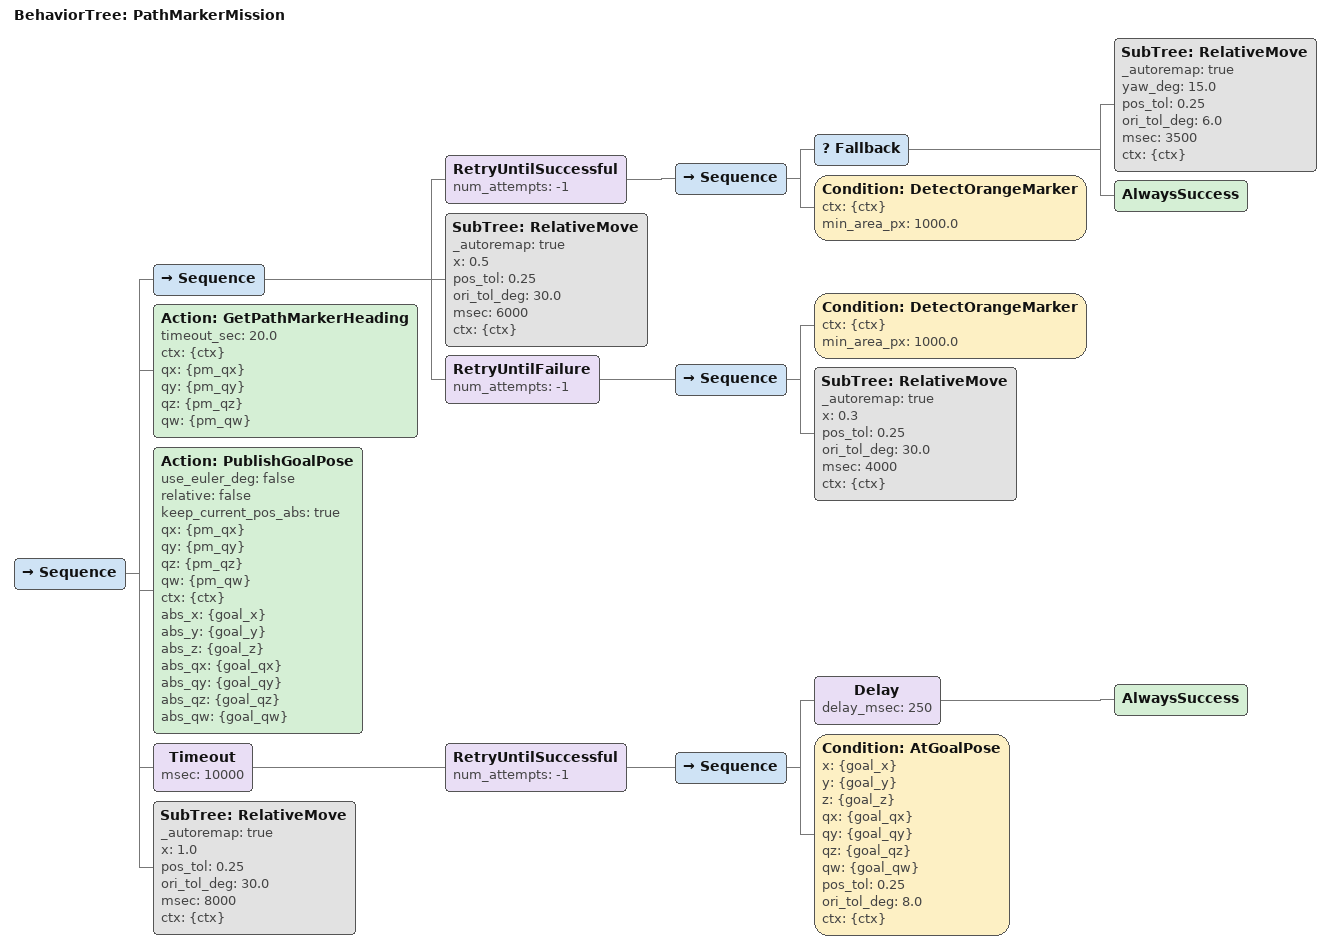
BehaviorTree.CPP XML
<root BTCPP_format="4" main_tree_to_execute="PathMarkerMission">
  <BehaviorTree ID="PathMarkerMission">
    <Sequence>
      <!--STEP 1: Find PathMarker -->
      <Sequence>
        <!-- Rotate until front cam sees the orange marker -->
        <RetryUntilSuccessful num_attempts="-1">
          <Sequence>
            <Fallback>
              <SubTree ID="RelativeMove" _autoremap="true"
                       yaw_deg="15.0"
                       pos_tol="0.25" ori_tol_deg="6.0"
                       msec="3500" ctx="{ctx}"/>
              <AlwaysSuccess/>
            </Fallback>
            <Condition ID="DetectOrangeMarker"
                       ctx="{ctx}" min_area_px="1000.0"/>
          </Sequence>
        </RetryUntilSuccessful>
        <!-- Move forward once -->
        <SubTree ID="RelativeMove" _autoremap="true"
                 x="0.5"
                 pos_tol="0.25" ori_tol_deg="30.0"
                 msec="6000" ctx="{ctx}"/>
        <RetryUntilFailure num_attempts="-1">
          <Sequence>
            <!-- "See Marker?" -->
            <Condition ID="DetectOrangeMarker"
                       ctx="{ctx}" min_area_px="1000.0"/>
            <!-- "Move Forward" -->
            <SubTree ID="RelativeMove" _autoremap="true"
                     x="0.3"
                     pos_tol="0.25" ori_tol_deg="30.0"
                     msec="4000" ctx="{ctx}"/>
          </Sequence>
        </RetryUntilFailure>
      </Sequence>
      <!-- STEP 3: Calculate heading -->
      <!-- Waits for path_marker_heading.py to detect the marker
            from the down cam and publish a quaternion.
            Writes the result to the blackboard as pm_qx/qy/qz/qw. -->
      <Action ID="GetPathMarkerHeading"
              timeout_sec="20.0"
              ctx="{ctx}"
              qx="{pm_qx}" qy="{pm_qy}" qz="{pm_qz}" qw="{pm_qw}"/>
      <!-- STEP 4: Change heading -->
      <!-- Publish the detected quaternion as a goal pose.
            keep_current_pos_abs="true" means only rotate, don't move. -->
      <Action ID="PublishGoalPose"
              use_euler_deg="false"
              relative="false"
              keep_current_pos_abs="true"
              qx="{pm_qx}" qy="{pm_qy}" qz="{pm_qz}" qw="{pm_qw}"
              ctx="{ctx}"
              abs_x="{goal_x}" abs_y="{goal_y}" abs_z="{goal_z}"
              abs_qx="{goal_qx}" abs_qy="{goal_qy}" abs_qz="{goal_qz}" abs_qw="{goal_qw}"/>
      <!-- Wait until the sub actually reaches the new heading -->
      <Timeout msec="10000">
        <RetryUntilSuccessful num_attempts="-1">
          <Sequence>
            <Delay delay_msec="250"><AlwaysSuccess/></Delay>
            <Condition ID="AtGoalPose"
                       x="{goal_x}" y="{goal_y}" z="{goal_z}"
                       qx="{goal_qx}" qy="{goal_qy}" qz="{goal_qz}" qw="{goal_qw}"
                       pos_tol="0.25" ori_tol_deg="8.0"
                       ctx="{ctx}"/>
          </Sequence>
        </RetryUntilSuccessful>
      </Timeout>
      <!-- STEP 5: Move forward in the new direction -->
      <SubTree ID="RelativeMove" _autoremap="true"
               x="1.0"
               pos_tol="0.25" ori_tol_deg="30.0"
               msec="8000" ctx="{ctx}"/>
    </Sequence>
  </BehaviorTree>
</root>
